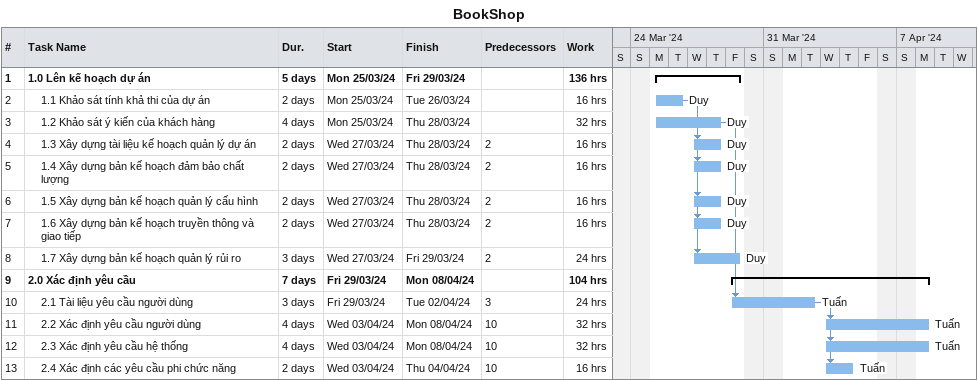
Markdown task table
BookShop

| ID | Level | Task | Duration | Start | Finish | Predecessors | Resources | Work (h) |
|---|---|---|---|---|---|---|---|---|
| 1 | 1 | **1.0 Lên kế hoạch dự án** | 5d | 2024-03-25 | 2024-03-29 |  |  | 136 |
| 2 | 2 | 1.1 Khảo sát tính khả thi của dự án | 2d | 2024-03-25 | 2024-03-26 |  | Duy | 16 |
| 3 | 2 | 1.2 Khảo sát ý kiến của khách hàng | 4d | 2024-03-25 | 2024-03-28 |  | Duy | 32 |
| 4 | 2 | 1.3 Xây dựng tài liệu kế hoạch quản lý dự án | 2d | 2024-03-27 | 2024-03-28 | 2 | Duy | 16 |
| 5 | 2 | 1.4 Xây dựng bản kế hoạch đảm bảo chất lượng | 2d | 2024-03-27 | 2024-03-28 | 2 | Duy | 16 |
| 6 | 2 | 1.5 Xây dựng bản kế hoạch quản lý cấu hình | 2d | 2024-03-27 | 2024-03-28 | 2 | Duy | 16 |
| 7 | 2 | 1.6 Xây dựng bản kế hoạch truyền thông và giao tiếp | 2d | 2024-03-27 | 2024-03-28 | 2 | Duy | 16 |
| 8 | 2 | 1.7 Xây dựng bản kế hoạch quản lý rủi ro | 3d | 2024-03-27 | 2024-03-29 | 2 | Duy | 24 |
| 9 | 1 | **2.0 Xác định yêu cầu** | 7d | 2024-03-29 | 2024-04-08 |  |  | 104 |
| 10 | 2 | 2.1 Tài liệu yêu cầu người dùng | 3d | 2024-03-29 | 2024-04-02 | 3 | Tuấn | 24 |
| 11 | 2 | 2.2 Xác định yêu cầu người dùng | 4d | 2024-04-03 | 2024-04-08 | 10 | Tuấn | 32 |
| 12 | 2 | 2.3 Xác định yêu cầu hệ thống | 4d | 2024-04-03 | 2024-04-08 | 10 | Tuấn | 32 |
| 13 | 2 | 2.4 Xác định các yêu cầu phi chức năng | 2d | 2024-04-03 | 2024-04-04 | 10 | Tuấn | 16 |
